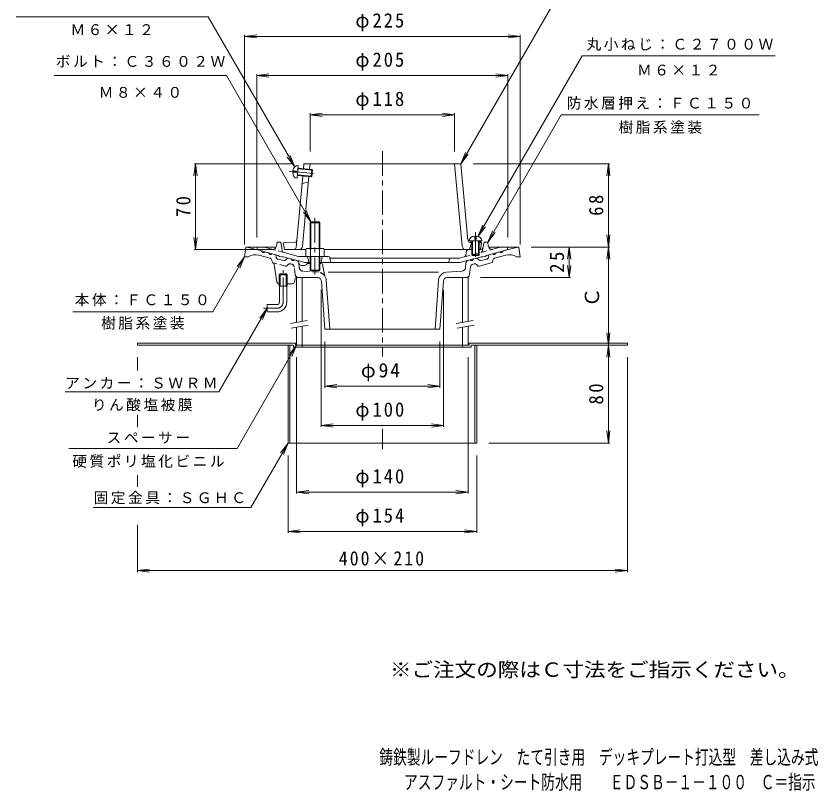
# Model space of a CAD drawing. Units: millimetres, scale not verified, with parts at other scales. Extents: x -350 to 305, y -464 to 486.
# Drawn here: x -350 to 305, y -464 to 168 of the extents above; entities that cross this region are included whole.
import ezdxf
from ezdxf.enums import TextEntityAlignment as Align

# ---------------------------------------------------------------- set-up
doc = ezdxf.new("R2010")
doc.units = ezdxf.units.MM
doc.header["$LTSCALE"] = 4
doc.linetypes.add('CHAIN1', pattern=[8, 5, -1, 1, -1])
doc.linetypes.add('DASHED1', pattern=[1.8, 1.2, -0.6])
for name, color, linetype, lineweight in [('0-0_通り芯', 3, 'Continuous', 9), ('0-1_躯体', 2, 'Continuous', 9), ('0-2_仕上', 6, 'Continuous', 9), ('0-3_建具', 4, 'Continuous', 9), ('0-4_その他', 7, 'Continuous', 9), ('0-5_寸法', 7, 'Continuous', 9), ('0-A', 2, 'Continuous', 9)]:
    doc.layers.add(name, color=color, linetype=linetype, lineweight=lineweight)
doc.layers.add('F-4_F-4ﾚｲﾔ', color=6, linetype='Continuous')
doc.layers.add('F-5_F-5ﾚｲﾔ', color=2, linetype='Continuous')
doc.styles.add('ＭＳ ゴシック', font='')
doc.styles.get('ＭＳ ゴシック').set_extended_font_data('MS Gothic')

msp = doc.modelspace()

# ---------------------------------------------------------------- linework, layer by layer
at = {"layer": '0-0_通り芯', "linetype": 'CHAIN1'}
for p, q in [((-50.8, 58.189), (-50.8, -109.344)), ((-131.8, -64.944), (-131.8, -38.944)), ((-136.8, -69.944), (-147.8, -69.944)), ((-50.8, -168.192), (-50.8, -184.947))]:
    msp.add_line(p, q, dxfattribs=at)
at = {"layer": '0-0_通り芯'}
for p, q in [((-163.3, -27.944), (-162.3, -19.944)), ((-162.3, -19.944), (-137.464, -19.944)), ((-161.3, -19.944), (-149.444, -23.121)), ((-146.547, -23.897), (-143.649, -24.673)), ((-138.45, -26.066), (-140.751, -25.45)), ((35.864, -19.944), (60.7, -19.944)), ((36.85, -26.066), (39.151, -25.45)), ((44.946, -23.897), (42.049, -24.673)), ((59.7, -19.944), (47.844, -23.121)), ((61.7, -27.944), (60.7, -19.944)), ((-163.3, -27.944), (-160.3, -27.944)), ((-142.47, -29.13), (-151.658, -26.668)), ((-140.79, -31.828), (-141.028, -30.661)), ((-137.729, -26.832), (-137.367, -28.604)), ((-136.285, -29.752), (-131.315, -31.084)), ((-128.604, -29.277), (-129.804, -30.631)), ((-125.296, -29.591), (-127.597, -28.975)), ((-121.255, -30.674), (-122.398, -30.367)), ((19.655, -30.674), (20.798, -30.367)), ((23.696, -29.591), (25.997, -28.975)), ((27.004, -29.277), (28.204, -30.631)), ((34.685, -29.752), (29.715, -31.084)), ((36.129, -26.832), (35.767, -28.604)), ((39.19, -31.828), (39.428, -30.661)), ((40.87, -29.13), (50.058, -26.668)), ((61.7, -27.944), (58.7, -27.944)), ((-136.99, -48.664), (-139.128, -34.244)), ((-114.3, -34.944), (-116.648, -34.944)), ((-109.8, -33.444), (-112.009, -33.444)), ((-100.623, -33.444), (-101.8, -33.444)), ((-99.641, -34.251), (-97.8, -43.621)), ((16.987, -37.006), (17.453, -33.206)), ((20.366, -42.31), (21.095, -36.372)), ((23.296, -33.839), (24.047, -33.638)), ((26.852, -35.134), (26.061, -34.243)), ((28.362, -35.588), (38.108, -32.976)), ((-134.16, -41.944), (-134.975, -42.744)), ((-128.625, -42.744), (-134.975, -42.744)), ((-134.975, -51.944), (-134.975, -42.744)), ((-129.44, -41.944), (-134.16, -41.944)), ((-134.16, -51.944), (-134.16, -41.944)), ((-128.625, -42.744), (-129.44, -41.944)), ((-129.44, -51.944), (-129.44, -41.944)), ((-128.625, -51.944), (-128.625, -42.744)), ((-121.961, -45.748), (-122.559, -48.738)), ((-103.593, -44.944), (-120.98, -44.944)), ((-4.957, -40.52), (-94.95, -40.52)), ((1.537, -40.52), (14.218, -39.633)), ((1.993, -44.944), (19.2, -44.944)), ((-135.506, -49.944), (-134.975, -49.944)), ((-128.625, -51.944), (-134.975, -51.944)), ((-134.8, -64.944), (-134.8, -51.944)), ((-128.8, -64.944), (-128.8, -51.944)), ((-128.625, -49.944), (-124.03, -49.944)), ((-100.601, -47.73), (-97.8, -86.944)), ((-96.643, -47.004), (-93.79, -86.944)), ((-4.957, -47.004), (-7.81, -86.944)), ((-0.999, -47.73), (-3.8, -86.944)), ((-144.8, -66.944), (-144.8, -72.944)), ((-136.8, -66.944), (-144.8, -66.944)), ((-136.8, -72.944), (-144.8, -72.944)), ((-97.8, -86.944), (-3.8, -86.944))]:
    msp.add_line(p, q, dxfattribs=at)
at = {"layer": '0-0_通り芯', "linetype": 'DASHED1'}
for p, q in [((-129.962, -35.588), (-139.708, -32.976)), ((-128.452, -35.134), (-127.661, -34.243)), ((-124.896, -33.839), (-125.647, -33.638)), ((-121.966, -42.31), (-122.695, -36.372)), ((-118.587, -37.006), (-119.053, -33.206)), ((-103.137, -40.52), (-115.818, -39.633))]:
    msp.add_line(p, q, dxfattribs=at)
at = {"layer": '0-0_通り芯'}
for centre, radius, start, end in [((-147.834, -22.905), 1.625, 187.61929, 322.3797), ((-142.038, -24.458), 1.625, 187.62059, 322.37891), ((-138.709, -27.032), 1, 11.56642, 75.00078), ((37.109, -27.032), 1, 104.99922, 168.43358), ((40.438, -24.458), 1.625, 217.62109, 352.37941), ((46.234, -22.905), 1.625, 217.6203, 352.38071), ((-154.505, -37.294), 11, 74.99997, 121.79021), ((-142.988, -31.062), 2, 11.56621, 75.0005), ((-139.32, -31.527), 1.5, 191.56628, 239.30832), ((-135.897, -28.303), 1.5, 191.5649, 254.99991), ((-130.927, -29.635), 1.5, 254.99991, 318.43558), ((-127.856, -29.94), 1, 75.00023, 138.43498), ((-123.685, -29.376), 1.625, 187.62059, 322.38074), ((-122.031, -33.572), 3, 11.83266, 75.00041), ((20.431, -33.572), 3, 104.99959, 173.00027), ((22.085, -29.376), 1.625, 217.61926, 352.37941), ((26.256, -29.94), 1, 41.56502, 104.99977), ((29.327, -29.635), 1.5, 221.56442, 285.00009), ((34.297, -28.303), 1.5, 285.00009, 348.4351), ((37.72, -31.527), 1.5, 285.00009, 348.43372), ((41.388, -31.062), 2, 104.9995, 168.43379), ((52.905, -37.294), 11, 58.20979, 105.00003), ((-141.107, -34.537), 2, 8.43475, 59.30959), ((-116.648, -32.444), 2.5, 191.83293, 270), ((-114.3, -32.444), 2.5, 270, 336.42221), ((-100.623, -34.444), 1, 11.11934, 90), ((14.009, -36.641), 3, 273.99983, 352.99992), ((24.072, -36.737), 3, 105.00009, 172.99992), ((24.565, -35.57), 2, 41.56493, 105.00024), ((27.974, -34.139), 1.5, 221.56349, 284.99872), ((-120.98, -45.944), 1, 90, 168.69006), ((-103.593, -47.944), 3, 4.08546, 90), ((-103.625, -47.503), 7, 4.0856, 33.68298), ((2.025, -47.503), 7, 94.00002, 175.9144), ((1.993, -47.944), 3, 90, 175.91454), ((17.388, -41.944), 3, 270, 352.99992), ((-135.506, -48.444), 1.5, 188.43515, 270), ((-124.03, -48.444), 1.5, 270, 348.68979), ((-136.8, -64.944), 2, 270, 0), ((-136.8, -64.944), 8, 270, 0)]:
    msp.add_arc(centre, radius, start, end, dxfattribs=at)
at = {"layer": '0-0_通り芯', "linetype": 'DASHED1'}
for centre, radius, start, end in [((-139.32, -31.527), 1.5, 239.30832, 255.00128), ((-129.574, -34.139), 1.5, 255.00128, 318.43651), ((-126.165, -35.57), 2, 74.99976, 138.43507), ((-125.672, -36.737), 3, 7.00008, 74.99991), ((-122.031, -33.572), 3, 6.99973, 11.83266), ((-115.609, -36.641), 3, 187.00008, 266.00017), ((-118.988, -41.944), 3, 187.00008, 270), ((-103.625, -47.503), 7, 33.68298, 85.99998)]:
    msp.add_arc(centre, radius, start, end, dxfattribs=at)
at = {"layer": '0-0_通り芯', "linetype": 'CHAIN1'}
msp.add_arc((-136.8, -64.944), 5, 270, 0, dxfattribs=at)
at = {"layer": '0-1_躯体', "color": 4}
for p, q in [((-109.124, -21.087), (-109.124, 0.556)), ((-102.477, -21.087), (-102.477, 0.556)), ((-109.8, -21.087), (-109.8, -0.12)), ((-101.8, -21.087), (-101.8, -0.12)), ((-113.3, -21.809), (-113.3, -27.587)), ((-111.424, -21.087), (-100.176, -21.087)), ((-109.547, -21.809), (-109.547, -27.587)), ((-102.053, -21.809), (-102.053, -27.587)), ((-98.3, -21.809), (-98.3, -27.587)), ((-113.3, -27.587), (-98.3, -27.587)), ((-109.8, -27.587), (-109.8, -38.767)), ((-109.124, -27.587), (-109.124, -39.444)), ((-102.477, -27.587), (-102.477, -39.444)), ((-101.8, -27.587), (-101.8, -38.767))]:
    msp.add_line(p, q, dxfattribs=at)
at = {"layer": '0-1_躯体', "color": 4, "linetype": 'CHAIN1'}
msp.add_line((-105.8, 3.556), (-105.8, -42.444), dxfattribs=at)
at = {"layer": '0-1_躯体'}
for p, q in [((-137.293, -19.307), (-136.8, -16.087)), ((-133.8, -16.087), (-136.8, -16.087)), ((-133.8, -16.087), (-132.532, -22.853)), ((31.305, -20.864), (32.2, -16.087)), ((32.2, -16.087), (35.2, -16.087)), ((35.693, -19.307), (35.2, -16.087)), ((-153.3, -22.087), (-152.8, -20.087)), ((-147.241, -20.087), (-152.8, -20.087)), ((-141.035, -21.75), (-147.241, -20.087)), ((-119.25, -27.587), (-131.084, -24.417)), ((17.423, -26.456), (17.98, -23.325)), ((29.83, -22.087), (28.2, -22.087)), ((39.435, -21.75), (45.641, -20.087)), ((45.641, -20.087), (51.2, -20.087)), ((51.7, -22.087), (51.2, -20.087)), ((-132.8, -28.098), (-131.8, -27.848)), ((-114.113, -32.587), (-131.8, -27.848)), ((-95.03, -27.587), (-119.25, -27.587)), ((-109.8, -32.587), (-114.113, -32.587)), ((-111.8, -27.587), (-110.8, -32.587)), ((-101.8, -32.587), (12.513, -32.587)), ((-99.8, -27.587), (-100.8, -32.587)), ((-93.559, -28.793), (-92.8, -32.587)), ((-93.5, -29.087), (12.052, -29.087)), ((3.993, -29.813), (3.2, -32.587)), ((15.971, -28.037), (12.052, -29.087)), ((12.513, -32.587), (30.2, -27.848)), ((31.2, -28.098), (30.2, -27.848)), ((31.2, -28.098), (33.2, -27.562))]:
    msp.add_line(p, q, dxfattribs=at)
at = {"layer": '0-1_躯体', "linetype": 'DASHED1'}
for p, q in [((-131.084, -24.417), (-141.035, -21.75)), ((15.971, -28.037), (39.435, -21.75)), ((31.305, -20.864), (30.932, -22.853))]:
    msp.add_line(p, q, dxfattribs=at)
at = {"layer": '0-1_躯体', "color": 4}
for points in [[(-101.8, -0.12), (-109.8, -0.12), (-109.124, 0.556), (-102.477, 0.556)], [(-101.8, -38.767), (-109.8, -38.767), (-109.124, -39.444), (-102.477, -39.444)]]:
    msp.add_lwpolyline(points, close=True, dxfattribs=at)
at = {"layer": '0-1_躯体'}
for points in [[(-132.8, -28.098), (-134.8, -27.562), (-135.8, -26.777), (-153.3, -22.087)], [(33.2, -27.562), (34.2, -26.776), (51.7, -22.087)]]:
    msp.add_lwpolyline(points, dxfattribs=at)
for centre, radius, start, end in [((-140.258, -18.853), 3, 254.99973, 351.29286), ((38.658, -18.853), 3, 188.70714, 285.00027), ((-130.566, -22.485), 2, 190.61488, 255.0005), ((19.457, -23.587), 1.5, 90, 169.91187), ((29.83, -20.587), 1.5, 270, 349.38435), ((-95.03, -29.087), 1.5, 11.31021, 90), ((4.954, -30.087), 1, 90, 164.05402), ((15.454, -26.106), 2, 284.9995, 349.91257)]:
    msp.add_arc(centre, radius, start, end, dxfattribs=at)
at = {"layer": '0-1_躯体', "color": 4}
for centre, radius, start, end in [((-111.424, -23.888), 2.8, 47.92557, 132.07463), ((-105.8, -31.177), 10.089, 68.19786, 111.80214), ((-100.176, -23.888), 2.8, 47.92572, 132.07428)]:
    msp.add_arc(centre, radius, start, end, dxfattribs=at)
at = {"layer": '0-1_躯体', "linetype": 'DASHED1'}
msp.add_arc((28.966, -22.485), 2, 284.9995, 349.38512, dxfattribs=at)
at = {"layer": '0-2_仕上'}
for p, q in [((-120.452, 36.088), (-119.502, 46.544)), ((-115.267, 43.9), (-114.902, 47.913)), ((-114.902, 47.913), (-50.8, 47.913)), ((-110.218, 43.441), (-109.8, 47.913)), ((13.302, 47.913), (-50.8, 47.913)), ((14.484, -19.366), (8.2, 47.913)), ((18.96, -14.346), (13.302, 47.913)), ((-123.888, 41.169), (-121.018, 40.908)), ((-123.798, 42.165), (-120.928, 41.904)), ((-121.018, 40.908), (-120.928, 41.904)), ((-119.751, 43.806), (-107.8, 42.72)), ((-119.706, 44.304), (-108.253, 43.263)), ((-108.796, 37.287), (-108.253, 43.263)), ((-108.253, 43.263), (-107.8, 42.72)), ((-108.253, 37.74), (-107.8, 42.72)), ((-121.098, -20.268), (-115.81, 37.925)), ((-120.249, 38.328), (-108.796, 37.287)), ((-120.203, 38.826), (-108.253, 37.74)), ((-116.356, 31.913), (-111.201, 32.913)), ((-116.085, -19.366), (-110.776, 37.467)), ((-108.796, 37.287), (-108.253, 37.74)), ((24.7, -11.059), (24.7, -13.941)), ((25.7, -11.059), (25.7, -13.941)), ((-122.461, -16.163), (-131.8, -16.587)), ((-131.8, -16.587), (-130.8, -22.087)), ((19.95, -14.941), (30.45, -14.941)), ((21.95, -16.212), (20.45, -22.087)), ((20.77, -15.158), (22.2, -15.223)), ((20.861, -16.163), (22.2, -16.224)), ((22.2, -14.941), (22.2, -26.441)), ((22.7, -14.941), (22.7, -26.941)), ((24.7, -13.941), (25.7, -13.941)), ((27.7, -14.941), (27.7, -26.941)), ((28.2, -14.941), (28.2, -26.441)), ((28.2, -15.495), (29.2, -15.541)), ((28.2, -16.497), (30.2, -16.587)), ((29.2, -15.541), (30.2, -16.587)), ((30.2, -16.587), (29.2, -22.087)), ((-113.3, -22.087), (-130.8, -22.087)), ((22.2, -22.087), (-98.3, -22.087)), ((28.2, -22.087), (29.2, -22.087)), ((22.2, -26.441), (28.2, -26.441)), ((22.2, -26.441), (22.7, -26.941)), ((22.7, -26.941), (27.7, -26.941)), ((28.2, -26.441), (27.7, -26.941))]:
    msp.add_line(p, q, dxfattribs=at)
at = {"layer": '0-2_仕上', "linetype": 'CHAIN1'}
for p, q in [((-126.847, 41.94), (-104.386, 39.899)), ((25.2, -7.962), (25.2, -29.676))]:
    msp.add_line(p, q, dxfattribs=at)
at = {"layer": '0-2_仕上'}
for centre, radius, start, end in [((-122.552, -14.165), 2, 272.6017, 354.80721), ((-119.072, -19.087), 3, 270, 354.66302), ((17.472, -19.087), 3, 185.3369, 270), ((20.86, -13.16), 2, 185.19279, 267.39825), ((20.952, -14.165), 2, 185.19279, 267.3983), ((-123.09, -20.087), 2, 270, 354.80827)]:
    msp.add_arc(centre, radius, start, end, dxfattribs=at)
for centre, major_axis, start_param, end_param in [((-119.977, 41.316), (0.475, 5.228), 6.2831853, 7.7585936), ((-119.977, 41.316), (0.475, 5.228), 1.6661844, 3.1415927), ((25.2, -14.941), (5.25, 0), 1.6661844, 3.1415927), ((25.2, -14.941), (5.25, 0), 6.2831853, 7.7585936)]:
    msp.add_ellipse(centre, major_axis=major_axis, ratio=0.7428, start_param=start_param, end_param=end_param, dxfattribs=at)
at = {"layer": '0-3_建具'}
for p, q in [((-120.8, -44.944), (-120.8, -81.372)), ((-116.3, -44.944), (-116.3, -80.579)), ((14.7, -44.944), (14.7, -81.372)), ((19.2, -44.944), (19.2, -80.579)), ((-116.3, -84.64), (-116.3, -99.944)), ((19.2, -84.64), (19.2, -99.944)), ((-120.8, -85.434), (-120.8, -99.944)), ((14.7, -85.434), (14.7, -99.944))]:
    msp.add_line(p, q, dxfattribs=at)
at = {"layer": '0-3_建具', "color": 7}
for p, q in [((-125.913, -82.274), (-112.126, -79.843)), ((-125.219, -86.213), (-111.432, -83.782)), ((9.587, -82.274), (23.374, -79.843)), ((10.281, -86.213), (24.068, -83.782))]:
    msp.add_line(p, q, dxfattribs=at)
at = {"layer": '0-4_その他'}
for p, q in [((-163.3, 151.913), (-153.386, 153.218)), ((-163.3, -17.944), (-163.3, 153.113)), ((-163.3, 151.913), (61.7, 151.913)), ((-163.3, 151.913), (-153.386, 150.607)), ((61.7, 151.913), (51.785, 153.218)), ((61.7, 151.913), (51.785, 150.607)), ((61.7, -17.944), (61.7, 153.113)), ((-153.3, 119.913), (-143.386, 121.218)), ((-153.3, -12.087), (-153.3, 121.113)), ((-153.3, 119.913), (51.7, 119.913)), ((-153.3, 119.913), (-143.386, 118.607)), ((51.7, 119.913), (41.786, 121.218)), ((51.7, 119.913), (41.786, 118.607)), ((51.7, -12.087), (51.7, 121.113)), ((-109.8, 87.913), (-99.886, 89.218)), ((-109.8, 57.913), (-109.8, 89.113)), ((-109.8, 87.913), (8.2, 87.913)), ((-109.8, 87.913), (-99.886, 86.607)), ((8.2, 87.913), (-1.714, 89.218)), ((8.2, 87.913), (-1.714, 86.607)), ((8.2, 57.913), (8.2, 89.113)), ((-203.3, 47.913), (-204.605, 37.998)), ((-124.902, 47.913), (-204.5, 47.913)), ((-203.3, -22.087), (-203.3, 47.913)), ((-203.3, 47.913), (-201.995, 37.998)), ((23.302, 47.913), (134.9, 47.913)), ((133.7, 47.913), (132.395, 37.998)), ((133.7, -19.944), (133.7, 47.913)), ((133.7, 47.913), (135.005, 37.998)), ((-203.3, -22.087), (-204.605, -12.173)), ((-203.3, -22.087), (-201.995, -12.173)), ((133.7, -19.944), (132.395, -10.029)), ((133.7, -19.944), (135.005, -10.029)), ((-140.3, -22.087), (-204.5, -22.087)), ((70.7, -19.944), (134.9, -19.944)), ((101.7, -19.944), (100.395, -29.858)), ((101.7, -44.944), (101.7, -19.944)), ((101.7, -19.944), (103.005, -29.858)), ((133.7, -19.944), (132.395, -29.858)), ((133.7, -99.944), (133.7, -19.944)), ((133.7, -19.944), (135.005, -29.858)), ((101.7, -44.944), (100.395, -35.029)), ((101.7, -44.944), (103.005, -35.029)), ((29.2, -44.944), (102.9, -44.944)), ((-100.8, -54.944), (-100.8, -166.744)), ((-0.8, -54.944), (-0.8, -166.744)), ((133.7, -99.944), (132.395, -90.029)), ((133.7, -99.944), (135.005, -90.029)), ((-97.8, -96.944), (-97.8, -134.744)), ((-3.8, -96.944), (-3.8, -134.744)), ((133.7, -99.944), (132.395, -109.858)), ((133.7, -179.944), (133.7, -99.944)), ((133.7, -99.944), (135.005, -109.858)), ((-250.8, -109.944), (-250.8, -120.764)), ((-120.8, -109.944), (-120.8, -221.144)), ((19.2, -109.944), (19.2, -221.144)), ((149.2, -109.944), (149.2, -285.144)), ((-97.8, -133.544), (-87.885, -132.238)), ((-97.8, -133.544), (-3.8, -133.544)), ((-97.8, -133.544), (-87.885, -134.849)), ((-3.8, -133.544), (-13.715, -132.238)), ((-3.8, -133.544), (-13.715, -134.849)), ((-250.8, -156.871), (-250.8, -166.921)), ((-100.8, -165.544), (-90.886, -164.238)), ((-100.8, -165.544), (-0.8, -165.544)), ((-100.8, -165.544), (-90.886, -166.849)), ((-0.8, -165.544), (-10.714, -164.238)), ((-0.8, -165.544), (-10.714, -166.849)), ((133.7, -179.944), (132.395, -170.029)), ((133.7, -179.944), (135.005, -170.029)), ((36.2, -179.944), (134.9, -179.944)), ((-127.8, -189.944), (-127.8, -253.144)), ((26.2, -189.944), (26.2, -253.144)), ((-250.8, -206.006), (-250.8, -215.684)), ((-120.8, -219.944), (-110.886, -218.638)), ((-120.8, -219.944), (19.2, -219.944)), ((-120.8, -219.944), (-110.886, -221.249)), ((19.2, -219.944), (9.286, -218.638)), ((19.2, -219.944), (9.286, -221.249)), ((-250.8, -246.579), (-250.8, -285.144)), ((-127.8, -251.944), (-117.885, -250.638)), ((-127.8, -251.944), (26.2, -251.944)), ((-127.8, -251.944), (-117.885, -253.249)), ((26.2, -251.944), (16.286, -250.638)), ((26.2, -251.944), (16.286, -253.249)), ((-250.8, -283.944), (-240.886, -282.638)), ((-250.8, -283.944), (149.2, -283.944)), ((-250.8, -283.944), (-240.886, -285.249)), ((149.2, -283.944), (139.286, -282.638)), ((149.2, -283.944), (139.286, -285.249))]:
    msp.add_line(p, q, dxfattribs=at)
at = {"layer": '0-5_寸法'}
for p, q in [((13.302, 47.913), (91.822, 183.913)), ((-193.068, 167.913), (-349.841, 167.913)), ((-122.306, 45.351), (-193.068, 167.913)), ((27.269, -11.357), (112.295, 135.913)), ((112.295, 135.913), (269.881, 135.913)), ((-178.034, 119.913), (-318.654, 119.913)), ((-109.124, 0.556), (-178.034, 119.913)), ((-122.306, 45.351), (-128.394, 53.284)), ((-122.306, 45.351), (-126.133, 54.589)), ((13.302, 47.913), (17.129, 57.151)), ((13.302, 47.913), (19.39, 55.846)), ((-109.124, 0.556), (-115.211, 8.49)), ((-109.124, 0.556), (-112.95, 9.795)), ((27.269, -11.357), (31.096, -2.118)), ((27.269, -11.357), (33.357, -3.423)), ((35.2, -16.087), (39.027, -6.849)), ((35.2, -16.087), (41.288, -8.154)), ((-163.3, -27.944), (-169.388, -35.877)), ((-163.3, -27.944), (-167.127, -37.183)), ((-144.8, -69.944), (-184.226, -138.231)), ((-144.8, -69.944), (-150.888, -77.877)), ((-144.8, -69.944), (-148.627, -79.183)), ((-120.8, -99.944), (-169.445, -184.199)), ((-120.8, -99.944), (-126.888, -107.877)), ((-120.8, -99.944), (-124.627, -109.183)), ((-309.693, -138.231), (-184.226, -138.231)), ((-127.8, -179.944), (-158.106, -232.434)), ((-127.8, -179.944), (-133.888, -187.877)), ((-127.8, -179.944), (-131.627, -189.182)), ((-306.715, -184.199), (-169.445, -184.199)), ((-158.106, -232.434), (-286.987, -232.434))]:
    msp.add_line(p, q, dxfattribs=at)
for points in [[(35.2, -16.087), (95.244, 87.913), (256.843, 87.913)], [(-163.3, -27.944), (-189.281, -72.944), (-303.517, -72.944)]]:
    msp.add_lwpolyline(points, dxfattribs=at)
at = {"layer": '0-A'}
for p, q in [((-250.8, -98.344), (-250.8, -99.944)), ((-127.8, -99.944), (-127.8, -179.944)), ((-126.2, -99.944), (-126.2, -179.944)), ((-123.4, -101.544), (21.8, -101.544)), ((20.2, -99.944), (-121.8, -99.944)), ((-116.3, -99.944), (-116.3, -101.544)), ((14.7, -99.944), (14.7, -101.544)), ((20.2, -98.344), (20.2, -99.944)), ((20.2, -98.344), (149.2, -98.344)), ((21.8, -99.944), (21.8, -101.544)), ((21.8, -99.944), (149.2, -99.944)), ((24.6, -99.944), (24.6, -179.944)), ((26.2, -99.944), (26.2, -179.944)), ((149.2, -98.344), (149.2, -99.944)), ((-127.8, -179.944), (26.2, -179.944))]:
    msp.add_line(p, q, dxfattribs=at)
for points in [[(-250.8, -98.344), (-121.8, -98.344), (-121.8, -99.944)], [(-250.8, -99.944), (-123.4, -99.944), (-123.4, -101.544)]]:
    msp.add_lwpolyline(points, dxfattribs=at)

# ---------------------------------------------------------------- texts
at = {"layer": '0-4_その他', "color": 2, "style": 'ＭＳ ゴシック'}
msp.add_text('Ｃ', height=11.73, rotation=90, dxfattribs=at).set_placement((129.7, -69.117), align=Align.BOTTOM_LEFT)
at = {"layer": '0-4_その他', "color": 2, "char_height": 11.73, "attachment_point": 7, "style": 'ＭＳ ゴシック'}
for s, insert in [('\\T1.21;\\W0.95;φ225', (-72.8, 155.913)), ('\\T1.21;\\W0.95;φ205', (-72.8, 123.913)), ('\\T1.21;\\W0.95;φ118', (-72.8, 91.913)), ('\\T1.19;φ94', (-68.3, -129.544)), ('\\T1.21;\\W0.95;φ100', (-72.8, -161.544)), ('\\T1.21;\\W0.95;φ140', (-72.8, -215.944)), ('\\T1.21;\\W0.95;φ154', (-72.8, -247.944)), ('\\T1.24;\\W0.9;400×210', (-86.3, -279.944))]:
    msp.add_mtext(s, dxfattribs=dict(at, insert=insert))
at = {"layer": '0-4_その他', "color": 2, "char_height": 11.73, "attachment_point": 7, "rotation": 90, "style": 'ＭＳ ゴシック'}
for s, insert in [('\\T1.27;\\W0.95;70', (-207.3, 4.413)), ('\\T1.27;\\W0.95;68', (129.7, 5.484)), ('\\T1.27;\\W0.95;25', (97.7, -40.944)), ('\\T1.27;\\W0.95;80', (129.7, -148.444))]:
    msp.add_mtext(s, dxfattribs=dict(at, insert=insert))
at = {"layer": '0-5_寸法', "char_height": 8.798, "attachment_point": 7, "style": 'ＭＳ ゴシック'}
for s, insert in [('\\T1.17;Ｍ６×１２', (-305.454, 152.842)), ('\\T1.17;丸小ねじ：Ｃ２７００Ｗ', (115.859, 140.114)), ('\\T1.17;ボルト：Ｃ３６０２Ｗ', (-317.409, 126.535)), ('\\T1.17;Ｍ６×１２', (157.088, 119.86)), ('\\T1.17;Ｍ８×４０', (-282.344, 101.679)), ('\\T1.17;防水層押え：ＦＣ１５０', (99.655, 92.083)), ('\\T1.17;樹脂系塗装', (142.044, 72.407)), ('\\T1.17;本体：ＦＣ１５０', (-301.966, -68.368)), ('\\T1.17;樹脂系塗装', (-280.399, -87.399)), ('\\T1.17;アンカー：ＳＷＲＭ', (-309.738, -135.751)), ('\\T1.17;りん酸塩被膜', (-287.959, -154.067)), ('\\T1.17;スペーサー', (-275.946, -180.366)), ('\\T1.17;硬質ポリ塩化ビニル', (-303.946, -200.094)), ('\\T1.17;固定金具：ＳＧＨＣ', (-286.451, -229.873))]:
    msp.add_mtext(s, dxfattribs=dict(at, insert=insert))
at = {"layer": 'F-4_F-4ﾚｲﾔ', "style": 'ＭＳ ゴシック', "width": 0.7}
for s, p in [('鋳鉄製ルーフドレン\u3000たて引き用\u3000デッキプレート打込型\u3000差し込み式', (-53.214, -445.467)), ('アスファルト・シート防水用\u3000\u3000ＥＤＳＢ－１－１００\u3000Ｃ＝指示', (-33.103, -465.854))]:
    msp.add_text(s, height=11.73, dxfattribs=at).set_placement(p, align=Align.BOTTOM_LEFT)
at = {"layer": 'F-5_F-5ﾚｲﾔ', "style": 'ＭＳ ゴシック', "width": 1.1}
msp.add_text('※ご注文の際はＣ寸法をご指示ください。', height=11.73, dxfattribs=at).set_placement((-44.585, -374.092), align=Align.BOTTOM_LEFT)

doc.saveas('drawing.dxf')
